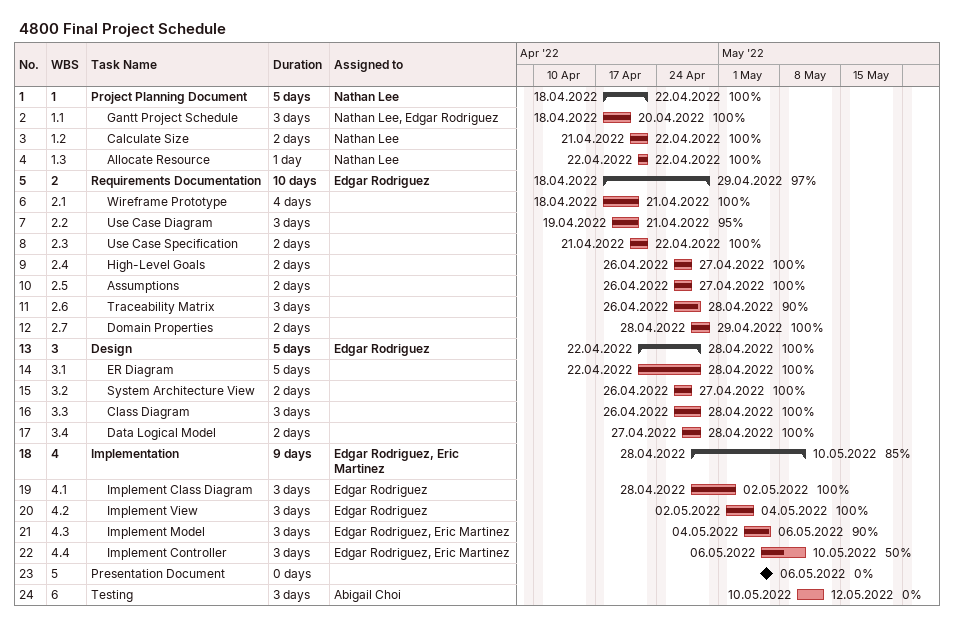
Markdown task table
4800 Final Project Schedule

| ID | WBS | Task | Duration | Start | Finish | Resources | % complete |
|---|---|---|---|---|---|---|---|
| 1 | 1 | **Project Planning Document** | 5d | 2022-04-18 | 2022-04-22 | Nathan Lee | 100 |
| 2 | 1.1 | Gantt Project Schedule | 3d | 2022-04-18 | 2022-04-20 | Nathan Lee, Edgar Rodriguez | 100 |
| 3 | 1.2 | Calculate Size | 2d | 2022-04-21 | 2022-04-22 | Nathan Lee | 100 |
| 4 | 1.3 | Allocate Resource | 1d | 2022-04-22 | 2022-04-22 | Nathan Lee | 100 |
| 5 | 2 | **Requirements Documentation** | 10d | 2022-04-18 | 2022-04-29 | Edgar Rodriguez | 97 |
| 6 | 2.1 | Wireframe Prototype | 4d | 2022-04-18 | 2022-04-21 |  | 100 |
| 7 | 2.2 | Use Case Diagram | 3d | 2022-04-19 | 2022-04-21 |  | 95 |
| 8 | 2.3 | Use Case Specification | 2d | 2022-04-21 | 2022-04-22 |  | 100 |
| 9 | 2.4 | High-Level Goals | 2d | 2022-04-26 | 2022-04-27 |  | 100 |
| 10 | 2.5 | Assumptions | 2d | 2022-04-26 | 2022-04-27 |  | 100 |
| 11 | 2.6 | Traceability Matrix | 3d | 2022-04-26 | 2022-04-28 |  | 90 |
| 12 | 2.7 | Domain Properties | 2d | 2022-04-28 | 2022-04-29 |  | 100 |
| 13 | 3 | **Design** | 5d | 2022-04-22 | 2022-04-28 | Edgar Rodriguez | 100 |
| 14 | 3.1 | ER Diagram | 5d | 2022-04-22 | 2022-04-28 |  | 100 |
| 15 | 3.2 | System Architecture View | 2d | 2022-04-26 | 2022-04-27 |  | 100 |
| 16 | 3.3 | Class Diagram | 3d | 2022-04-26 | 2022-04-28 |  | 100 |
| 17 | 3.4 | Data Logical Model | 2d | 2022-04-27 | 2022-04-28 |  | 100 |
| 18 | 4 | **Implementation** | 9d | 2022-04-28 | 2022-05-10 | Edgar Rodriguez, Eric Martinez | 85 |
| 19 | 4.1 | Implement Class Diagram | 3d | 2022-04-28 | 2022-05-02 | Edgar Rodriguez | 100 |
| 20 | 4.2 | Implement View | 3d | 2022-05-02 | 2022-05-04 | Edgar Rodriguez | 100 |
| 21 | 4.3 | Implement Model | 3d | 2022-05-04 | 2022-05-06 | Edgar Rodriguez, Eric Martinez | 90 |
| 22 | 4.4 | Implement Controller | 3d | 2022-05-06 | 2022-05-10 | Edgar Rodriguez, Eric Martinez | 50 |
| 23 | 5 | Presentation Document | 0d | 2022-05-06 | 2022-05-06 |  | 0 |
| 24 | 6 | Testing | 3d | 2022-05-10 | 2022-05-12 | Abigail Choi | 0 |
